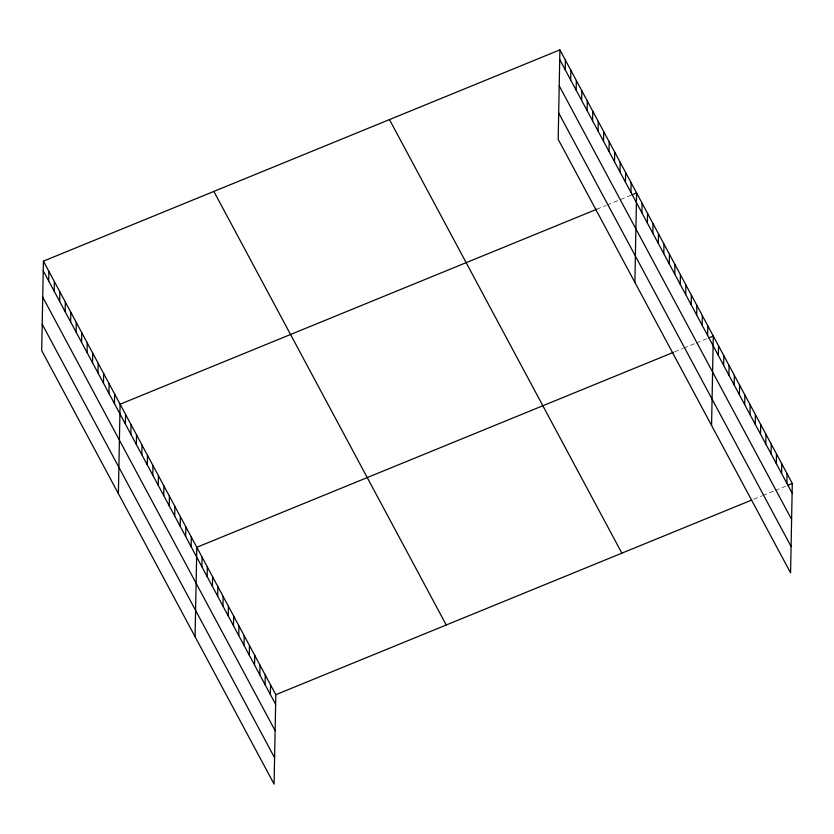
<?xml version="1.0" encoding="UTF-8"?>
<svg xmlns="http://www.w3.org/2000/svg" width="834" height="834" viewBox="0 0 834 834"><rect width="100%" height="100%" fill="white"/><g stroke="black" fill="none" stroke-linecap="round" stroke-linejoin="round"><path stroke-width="0.63" stroke-dasharray="4.17 3.13" d="M596.821 209.219L605.911 205.508M607.048 205.039L630.911 195.281M674.654 351.833L682.608 348.581M683.744 348.122L695.108 343.472M696.244 343.003L706.471 338.823M753.665 499.253L761.619 496.001M762.756 495.532L774.119 490.882M775.255 490.423L785.482 486.243"/><path stroke-width="1.25" d="M43.42 261.136L41.7 350.551L274.094 784.127L275.814 694.701L43.42 261.136L559.906 49.873L792.3 483.449L790.58 572.864L558.186 139.299L559.906 49.873M48.706 280.985L48.893 271.352M54.189 291.202L54.377 281.569M59.662 301.418L59.85 291.785M65.146 311.645L65.333 302.012M70.619 321.861L70.807 312.229M76.102 332.078L76.28 322.445M81.576 342.305L81.763 332.672M87.059 352.521L87.236 342.889M92.532 362.738L92.72 353.105M98.016 372.965L98.193 363.332M103.489 383.181L103.677 373.549M108.962 393.398L109.15 383.765M114.446 403.625L114.633 393.992M118.386 493.634L120.106 404.209L596.821 209.219M125.402 424.058L125.59 414.425M130.875 434.285L131.063 424.652M136.359 444.501L136.547 434.868M141.832 454.718L142.02 445.085M147.316 464.945L147.493 455.312M152.789 475.161L152.976 465.528M158.272 485.378L158.45 475.745M163.745 495.604L163.933 485.972M169.229 505.821L169.406 496.188M174.702 516.038L174.89 506.405M180.175 526.264L180.363 516.632M185.659 536.481L185.846 526.848M191.132 546.697L191.32 537.065M195.083 636.707L196.803 547.292L673.518 352.302M201.88 566.745L202.068 557.112M207.145 576.575L207.332 566.943M212.42 586.406L212.597 576.774M217.684 596.227L217.872 586.594M222.949 606.057L223.137 596.425M228.224 615.888L228.401 606.255M233.489 625.709L233.676 616.086M238.753 635.539L238.941 625.907M244.018 645.37L244.206 635.737M249.293 655.201L249.47 645.568M254.558 665.021L254.745 655.388M259.822 674.852L260.01 665.219M265.097 684.683L265.275 675.05M270.362 694.503L270.55 684.87M565.191 69.733L565.379 60.1M570.675 79.949L570.863 70.317M576.148 90.166L576.336 80.533M581.632 100.393L581.819 90.76M587.105 110.609L587.292 100.977M592.588 120.826L592.776 111.193M598.061 131.053L598.249 121.42M603.545 141.269L603.722 131.636M609.018 151.486L609.206 141.853M614.502 161.713L614.679 152.08M619.975 171.929L620.162 162.296M625.458 182.146L625.636 172.513M630.931 192.373L631.119 182.74M634.882 282.372L636.592 192.956L632.047 194.812M641.888 212.806L642.076 203.173M647.361 223.032L647.549 213.4M652.845 233.249L653.032 223.616M658.318 243.465L658.506 233.833M663.801 253.692L663.979 244.06M669.275 263.909L669.462 254.276M674.758 274.125L674.935 264.493M680.231 284.352L680.419 274.72M685.715 294.569L685.892 284.936M691.188 304.785L691.376 295.153M696.671 315.012L696.849 305.38M702.145 325.229L702.332 315.596M707.618 335.445L707.805 325.813M711.569 425.455L713.289 336.039L708.744 337.895M718.366 355.493L718.554 345.86M723.631 365.323L723.818 355.691M728.906 375.154L729.093 365.521M734.17 384.974L734.358 375.342M739.435 394.805L739.622 385.172M744.71 404.636L744.887 395.003M749.974 414.456L750.162 404.824M755.239 424.287L755.427 414.654M760.514 434.118L760.691 424.485M765.779 443.938L765.966 434.316M771.043 453.769L771.231 444.136M776.308 463.6L776.496 453.967M781.583 473.431L781.76 463.798M786.848 483.251L787.035 473.618M275.814 694.701L751.392 500.181M787.755 485.305L792.3 483.449M559.718 59.506L792.112 493.082M559.218 85.839L791.612 519.415M558.697 112.965L791.091 546.541M389.468 119.596L621.862 553.161M213.858 191.413L446.253 624.989M43.232 270.758L275.627 704.334M42.722 297.092L275.126 730.667M42.2 324.217L274.605 757.793"/></g></svg>
